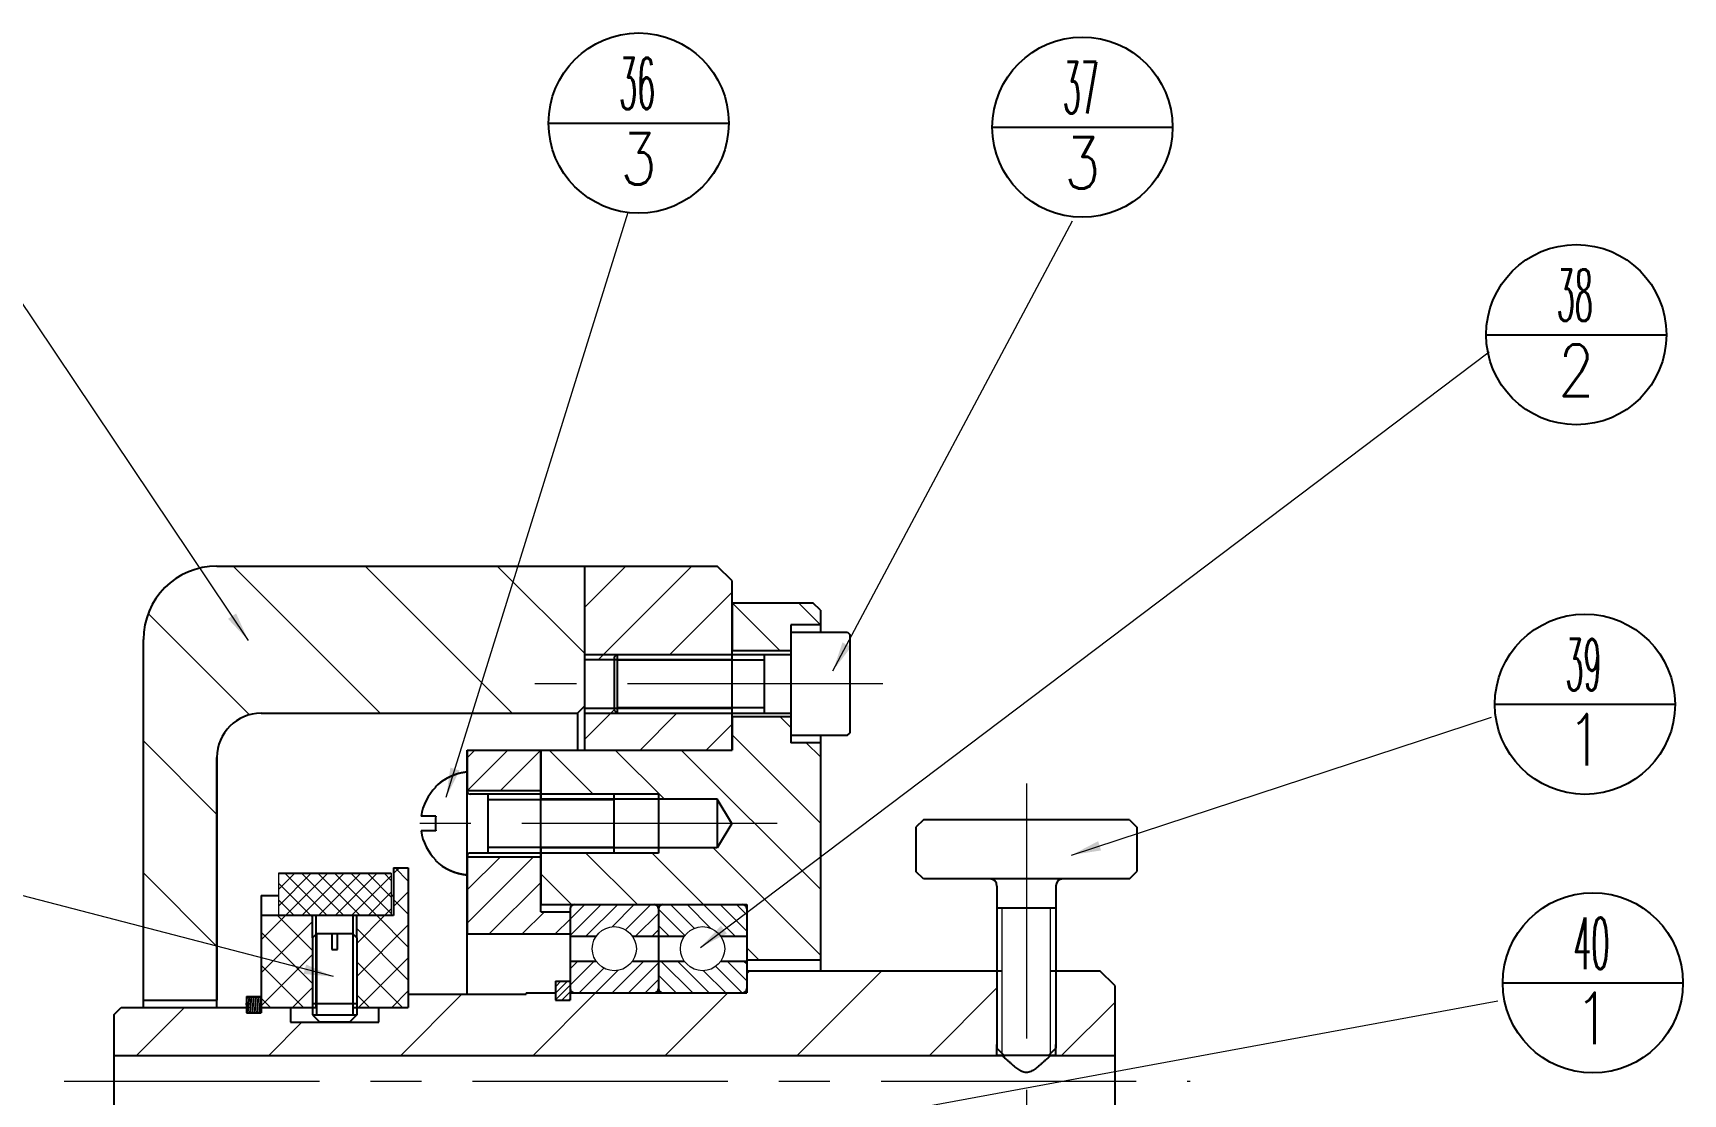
# Model space of a CAD drawing. Header units: millimetres. Extents: x 348 to 7549, y -2121 to -1262.
# Drawn here: x 1054 to 1166.1, y -1442 to -1369.9 of the extents above; entities that cross this region are included whole.
import ezdxf
from ezdxf.enums import TextEntityAlignment as Align

# ---------------------------------------------------------------- set-up
doc = ezdxf.new("R2010")
doc.units = ezdxf.units.MM
doc.header["$LTSCALE"] = 46.255
doc.linetypes.add('CENTER', pattern=[0.6, 0.375, -0.075, 0.075, -0.075])
doc.layers.get('0').update_dxf_attribs({"linetype": 'CONTINUOUS'})
doc.layers.add('7_ALL_FEATURES', color=7, linetype='CONTINUOUS')
for name, color, linetype, lineweight in [('dim', 82, 'CONTINUOUS', 9), ('中心线', 2, 'CENTER', 13), ('剖面线', 4, 'CONTINUOUS', 13), ('粗实线', 7, 'CONTINUOUS', 20), ('细实线', 20, 'CONTINUOUS', 13)]:
    doc.layers.add(name, color=color, linetype=linetype, lineweight=lineweight)
doc.styles.add('ROMANC', font='romanc.shx', dxfattribs={"bigfont": 'gbcbig.shx'})
doc.styles.get("Standard").update_dxf_attribs({"font": 'txt', "width": 0.85, "bigfont": 'gbcbig.shx'})
doc.dimstyles.new('YanXiu', dxfattribs={"dimtxt": 2.5, "dimasz": 2.2, "dimexe": 0.66, "dimexo": 0.66, "dimgap": 0.66, "dimtad": 0, "dimtoh": 1, "dimdsep": 46, "dimtxsty": 'ROMANC', "dimcen": 0, "dimclrd": 256, "dimclre": 131, "dimclrt": 42, "dimazin": 2, "dimtfac": 1, "dimtofl": 0, "dimtmove": 0, "dimatfit": 3, "dimfxl": 1, "dimlwd": 5, "dimlwe": 5, "dimarcsym": 0})

msp = doc.modelspace()

# ---------------------------------------------------------------- hatches: boundary and pattern name
at = {"linetype": 'Continuous'}
h = msp.add_hatch(dxfattribs=at)
h.set_pattern_fill('DEFAULT__39', color=2, scale=0.153578, angle=85, style=0, pattern_type=0)
h.set_pattern_definition([(85, (922.42167, -1916.26405), (-0.152994003, 0.01338524), [])])
edge = h.paths.add_edge_path()
edge.add_line((1068.50904, -1435.35129), (1068.50904, -1436.44001))
edge.add_line((1068.50904, -1435.35129), (1069.50904, -1435.35129))
edge.add_line((1069.50904, -1435.35129), (1069.50904, -1436.44001))
edge.add_line((1068.50904, -1436.44001), (1069.50904, -1436.44001))
edge = h.paths.add_edge_path()
edge.add_line((1068.50904, -1445.74001), (1068.50904, -1446.82873))
edge.add_line((1068.50904, -1445.74001), (1069.50904, -1445.74001))
edge.add_line((1069.50904, -1445.74001), (1069.50904, -1446.82873))
edge.add_line((1068.50904, -1446.82873), (1069.50904, -1446.82873))
at = {"layer": '剖面线'}
h = msp.add_hatch(dxfattribs=at)
h.set_pattern_fill('LINE', color=256, scale=2, angle=135, style=0)
h.set_pattern_definition([(135, (-2663.8246, -1356.58), (-4.490128, -4.490128), [])])
h.paths.add_polyline_path([(1066.50904, -1406.09001, 0.414213562), (1061.50904, -1411.09001), (1061.50904, -1435.59001), (1066.50904, -1435.59001), (1066.50904, -1419.09001, -0.414213562), (1069.50904, -1416.09001), (1091.00904, -1416.09001), (1091.50904, -1415.59001), (1091.50904, -1406.09001)])
h.paths.add_polyline_path([(1066.50904, -1446.59001), (1061.50904, -1446.59001), (1061.50904, -1525.09001, 0.414213562), (1066.50904, -1530.09001), (1091.50904, -1530.09001), (1091.50904, -1520.59001), (1091.00904, -1520.09001), (1069.50904, -1520.09001, -0.414213562), (1066.50904, -1517.09001)])
h = msp.add_hatch(dxfattribs=at)
h.set_pattern_fill('LINE', color=256, angle=45, style=0)
h.set_pattern_definition([(45, (-2663.8246, -1356.58), (-2.245064, 2.245064), [])])
h.paths.add_polyline_path([(1101.50904, -1407.09001), (1100.50904, -1406.09001), (1091.50904, -1406.09001), (1091.50904, -1412.09001), (1093.70904, -1412.09001), (1101.50904, -1412.09001)])
h.paths.add_polyline_path([(1101.50904, -1416.09001), (1093.70904, -1416.09001), (1091.50904, -1416.09001), (1091.50904, -1418.59001), (1101.50904, -1418.59001)])
h.paths.add_polyline_path([(1093.70904, -1412.09001), (1091.50904, -1412.09001), (1091.50904, -1412.44001), (1093.50904, -1412.44001), (1093.50904, -1412.29001)])
h.paths.add_polyline_path([(1093.50904, -1415.89001), (1093.50904, -1415.74001), (1091.50904, -1415.74001), (1091.50904, -1416.09001), (1093.70904, -1416.09001)])
h.paths.add_polyline_path([(1101.50904, -1463.59001), (1091.50904, -1463.59001), (1091.50904, -1470.09001), (1081.50904, -1470.09001), (1081.50904, -1482.09001), (1085.50904, -1482.09001), (1085.50904, -1473.59001), (1101.50904, -1473.59001)])
h.paths.add_polyline_path([(1085.50904, -1494.09001), (1081.50904, -1494.09001), (1081.50904, -1520.09001), (1091.50904, -1520.09001), (1091.50904, -1530.09001), (1100.50904, -1530.09001), (1101.50904, -1529.09001), (1101.50904, -1516.59001), (1085.50904, -1516.59001)])
h = msp.add_hatch(dxfattribs=at)
h.set_pattern_fill('LINE', color=256, angle=135, style=0)
h.set_pattern_definition([(135, (-2663.8246, -1356.58), (-2.245064, -2.245064), [])])
h.paths.add_polyline_path([(1107.50904, -1418.09001), (1105.50904, -1418.09001), (1105.50904, -1416.34001), (1101.50904, -1416.34001), (1101.50904, -1418.59001), (1088.50904, -1418.59001), (1088.50904, -1421.59001), (1093.50904, -1421.59001), (1096.50904, -1421.59001), (1096.50904, -1421.94001), (1100.50904, -1421.94001), (1101.50046, -1423.59001), (1100.50904, -1425.24001), (1096.50904, -1425.24001), (1096.50904, -1425.59001), (1093.50904, -1425.59001), (1088.50904, -1425.59001), (1088.50904, -1429.09001), (1102.50904, -1429.09001), (1102.50904, -1432.84001), (1107.50904, -1432.84001)])
h.paths.add_polyline_path([(1107.50904, -1409.09001), (1107.00904, -1408.59001), (1101.50904, -1408.59001), (1101.50904, -1411.84001), (1105.50904, -1411.84001), (1105.50904, -1410.09001), (1107.50904, -1410.09001)])
h.paths.add_polyline_path([(1107.50904, -1449.34001), (1102.50904, -1449.34001), (1102.50904, -1453.09001), (1088.50904, -1453.09001), (1088.50904, -1463.59001), (1101.50904, -1463.59001), (1101.50904, -1473.59001), (1107.00904, -1473.59001), (1107.50904, -1473.09001), (1107.50904, -1473.09001)])
h = msp.add_hatch(dxfattribs=at)
h.set_pattern_fill('NET', color=256, scale=0.5, angle=45, style=0)
h.paths.add_polyline_path([(1079.50904, -1493.09001), (1069.50904, -1493.09001), (1069.50904, -1502.59001), (1070.50904, -1502.59001), (1070.50904, -1499.34001), (1079.50904, -1499.34001)])
h.paths.add_polyline_path([(1073.00904, -1476.84001), (1070.50904, -1476.84001), (1070.50904, -1473.59001), (1069.50904, -1473.59001), (1069.50904, -1483.09001), (1073.00904, -1483.09001), (1073.00904, -1478.36051)])
h.paths.add_polyline_path([(1079.50904, -1476.84001), (1076.00904, -1476.84001), (1076.00904, -1478.36051), (1076.00904, -1483.09001), (1079.50904, -1483.09001)])
h.paths.add_polyline_path([(1076.00904, -1476.84001), (1075.75904, -1476.84001), (1075.75904, -1478.11051), (1076.00904, -1478.36051)])
h.paths.add_polyline_path([(1073.25904, -1476.84001), (1073.00904, -1476.84001), (1073.00904, -1478.36051), (1073.25904, -1478.11051)])
h.paths.add_polyline_path([(1073.00904, -1429.84001), (1069.50904, -1429.84001), (1069.50904, -1436.09001), (1073.00904, -1436.09001), (1073.00904, -1431.36051)])
h.paths.add_polyline_path([(1079.50904, -1426.59001), (1078.50904, -1426.59001), (1078.50904, -1429.84001), (1076.00904, -1429.84001), (1076.00904, -1431.36051), (1076.00904, -1436.09001), (1079.50904, -1436.09001)])
h.paths.add_polyline_path([(1079.50904, -1446.09001), (1069.50904, -1446.09001), (1069.50904, -1452.34001), (1078.50904, -1452.34001), (1078.50904, -1455.59001), (1079.50904, -1455.59001)])
h = msp.add_hatch(dxfattribs=at)
h.set_pattern_fill('NET', color=256, scale=0.25, angle=45, style=0)
h.paths.add_polyline_path([(1078.35353, -1426.96738), (1070.68314, -1426.96738), (1070.68314, -1429.84001), (1078.35353, -1429.84001)])
h.paths.add_polyline_path([(1078.35353, -1499.34001), (1070.68314, -1499.34001), (1070.68314, -1502.21264), (1078.35353, -1502.21264)])
h = msp.add_hatch(dxfattribs=at)
h.set_pattern_fill('LINE', color=256, scale=0.25, angle=45, style=0)
h.set_pattern_definition([(45, (-2663.82456, -1356.5801), (-0.561266, 0.561266), [])])
h.paths.add_polyline_path([(1094.75178, -1431.25001), (1096.50904, -1431.25001), (1096.50904, -1429.39001, 0.414213562), (1096.20904, -1429.09001), (1090.80904, -1429.09001, 0.414213562), (1090.50904, -1429.39001), (1090.50904, -1431.25001), (1092.2663, -1431.25001, -0.531085005)])
h.paths.add_polyline_path([(1096.20904, -1435.09001, 0.414213562), (1096.50904, -1434.79001), (1096.50904, -1432.93001), (1094.75178, -1432.93001, -0.531085005), (1092.2663, -1432.93001), (1090.50904, -1432.93001), (1090.50904, -1434.79001, 0.414213562), (1090.80904, -1435.09001)])
h = msp.add_hatch(dxfattribs=at)
h.set_pattern_fill('LINE', color=256, scale=0.25, angle=135, style=0)
h.set_pattern_definition([(135, (-2663.82456, -1356.5801), (-0.561266, -0.561266), [])])
h.paths.add_polyline_path([(1102.50904, -1429.39001, 0.414213562), (1102.20904, -1429.09001), (1096.80904, -1429.09001, 0.414213562), (1096.50904, -1429.39001), (1096.50904, -1431.25001), (1098.2663, -1431.25001, -0.531085005), (1100.75178, -1431.25001), (1102.50904, -1431.25001)])
h.paths.add_polyline_path([(1102.50904, -1432.93001), (1100.75178, -1432.93001, -0.531085005), (1098.2663, -1432.93001), (1096.50904, -1432.93001), (1096.50904, -1434.79001, 0.414213562), (1096.80904, -1435.09001), (1102.20904, -1435.09001, 0.414213562), (1102.50904, -1434.79001)])
h = msp.add_hatch(dxfattribs=at)
h.set_pattern_fill('LINE', color=256, scale=2, angle=45, style=0)
h.set_pattern_definition([(45, (-2663.8246, -1356.58), (-4.490128, 4.490128), [])])
h.paths.add_polyline_path([(1102.50904, -1435.09001), (1090.50904, -1435.09001), (1090.50904, -1435.59001), (1089.50904, -1435.59001), (1089.50904, -1435.09001), (1087.50904, -1435.09001), (1087.50904, -1435.19001), (1079.50904, -1435.19001), (1079.50904, -1436.09001), (1077.50904, -1436.09001), (1077.50904, -1437.09001), (1071.50904, -1437.09001), (1071.50904, -1436.09001), (1069.50904, -1436.09001), (1069.50904, -1436.44001), (1068.50904, -1436.44001), (1068.50904, -1436.09001), (1060.00911, -1436.09001), (1059.50904, -1436.59007), (1059.50904, -1439.34001), (1119.50904, -1439.34001), (1119.50904, -1438.58999), (1119.50904, -1433.59001), (1102.50904, -1433.59001)])
h.paths.add_polyline_path([(1059.50904, -1442.84001), (1059.50904, -1445.58995), (1060.00911, -1446.09001), (1068.50904, -1446.09001), (1068.50904, -1445.74001), (1069.50904, -1445.74001), (1069.50904, -1446.09001), (1079.50904, -1446.09001), (1079.50904, -1446.99001), (1081.76735, -1446.99001, -0.000669969), (1081.77499, -1446.98451, 0.000669969), (1081.76735, -1446.99001), (1087.50904, -1446.99001), (1087.50904, -1447.09001), (1089.50904, -1447.09001), (1089.50904, -1446.59001), (1090.50904, -1446.59001), (1090.50904, -1447.09001), (1102.50904, -1447.09001), (1102.50904, -1448.59001), (1126.50902, -1448.59001), (1127.50904, -1447.58999), (1127.50904, -1442.84001)])
h.paths.add_polyline_path([(1127.50904, -1434.59003), (1126.50902, -1433.59001), (1123.50904, -1433.59001), (1123.50904, -1438.83999), (1123.50904, -1439.34001), (1127.50904, -1439.34001)])
h = msp.add_hatch(dxfattribs=at)
h.set_pattern_fill('LINE', color=256, scale=0.1, angle=45, style=0)
h.set_pattern_definition([(45, (-2663.82456, -1356.58012), (-0.224506403, 0.224506403), [])])
h.paths.add_polyline_path([(1090.50904, -1434.30362), (1089.50904, -1434.30362), (1089.50904, -1435.59001), (1090.50904, -1435.59001)])
h.paths.add_polyline_path([(1090.50904, -1446.59001), (1089.50904, -1446.59001), (1089.50904, -1447.8764), (1090.50904, -1447.8764)])

# ---------------------------------------------------------------- linework, layer by layer
at = {"color": 2, "linetype": 'Continuous'}
for p, q in [((1089.04076, -1375.98683), (1101.28707, -1375.98683)), ((1119.19351, -1376.26645), (1131.43981, -1376.26645)), ((1152.75433, -1390.36468), (1165.00063, -1390.36468)), ((1091.50904, -1412.09001), (1093.70904, -1412.09001)), ((1093.70904, -1412.46901), (1103.70904, -1412.46901)), ((1091.50904, -1416.09001), (1093.70904, -1416.09001)), ((1093.70904, -1415.71101), (1103.70904, -1415.71101)), ((1153.34348, -1415.47852), (1165.58978, -1415.47852)), ((1096.50904, -1421.59001), (1093.50904, -1421.59001)), ((1093.50904, -1421.96901), (1084.90904, -1421.96901)), ((1093.50904, -1425.21101), (1084.90904, -1425.21101)), ((1096.50904, -1425.59001), (1093.50904, -1425.59001)), ((1073.00904, -1431.36051), (1073.00904, -1429.84001)), ((1076.00904, -1431.36051), (1076.00904, -1429.84001)), ((1073.27954, -1431.09001), (1073.27954, -1436.59001)), ((1075.73854, -1431.09001), (1075.73854, -1436.59001)), ((1153.88225, -1434.41367), (1166.12855, -1434.41367)), ((1119.50904, -1439.34001), (1119.50904, -1438.58999)), ((1123.50904, -1439.34001), (1123.50904, -1438.58999))]:
    msp.add_line(p, q, dxfattribs=at)
at = {"color": 7, "linetype": 'Continuous'}
for p, q in [((1066.50904, -1406.09001), (1091.50904, -1406.09001)), ((1066.50904, -1406.09001), (1100.50904, -1406.09001)), ((1091.50904, -1415.59001), (1091.50904, -1406.09001)), ((1091.50904, -1412.44001), (1091.50904, -1406.09001)), ((1091.50904, -1406.09001), (1100.50904, -1406.09001)), ((1091.50904, -1418.59001), (1091.50904, -1406.09001)), ((1101.50904, -1407.09001), (1100.50904, -1406.09001)), ((1101.50904, -1407.09001), (1100.50904, -1406.09001)), ((1101.50904, -1412.44001), (1101.50904, -1407.09001)), ((1101.50904, -1418.59001), (1101.50904, -1407.09001)), ((1101.50904, -1408.59001), (1101.50904, -1411.84001)), ((1101.50904, -1408.59001), (1107.00904, -1408.59001)), ((1101.50904, -1408.59001), (1107.00904, -1408.59001)), ((1107.50904, -1409.09001), (1107.00904, -1408.59001)), ((1107.50904, -1409.09001), (1107.00904, -1408.59001)), ((1107.50904, -1409.09001), (1107.50904, -1410.09001)), ((1107.50904, -1409.09001), (1107.50904, -1410.59001)), ((1105.50904, -1410.09001), (1105.50904, -1418.09001)), ((1107.50904, -1410.09001), (1105.50904, -1410.09001)), ((1107.50904, -1410.09001), (1105.50904, -1410.09001)), ((1061.50904, -1435.59001), (1061.50904, -1411.09001)), ((1061.50904, -1436.09001), (1061.50904, -1411.09001)), ((1105.50904, -1410.59001), (1109.35904, -1410.59001)), ((1105.50904, -1410.59001), (1109.35904, -1410.59001)), ((1109.35904, -1410.59001), (1109.50904, -1410.74001)), ((1109.35904, -1410.59001), (1109.50904, -1410.74001)), ((1109.50904, -1410.74001), (1109.50904, -1417.44001)), ((1091.50904, -1412.44001), (1101.50904, -1412.44001)), ((1091.50904, -1412.44001), (1101.50904, -1412.44001)), ((1093.50904, -1412.29001), (1093.70904, -1412.09001)), ((1093.50904, -1412.29001), (1093.70904, -1412.09001)), ((1093.50904, -1412.29001), (1093.50904, -1415.89001)), ((1093.50904, -1412.29001), (1093.50904, -1415.89001)), ((1093.70904, -1412.09001), (1105.50904, -1412.09001)), ((1093.70904, -1412.09001), (1093.70904, -1416.09001)), ((1093.70904, -1412.09001), (1105.50904, -1412.09001)), ((1105.50904, -1411.84001), (1101.50904, -1411.84001)), ((1105.50904, -1411.84001), (1101.50904, -1411.84001)), ((1103.70904, -1416.09001), (1103.70904, -1412.09001)), ((1069.50904, -1416.09001), (1091.00904, -1416.09001)), ((1069.50904, -1416.09001), (1091.00904, -1416.09001)), ((1091.50904, -1415.59001), (1091.00904, -1416.09001)), ((1091.50904, -1415.59001), (1091.00904, -1416.09001)), ((1091.00904, -1416.09001), (1091.00917, -1418.59001)), ((1091.50904, -1418.59001), (1091.50904, -1415.74001)), ((1091.50904, -1415.74001), (1101.50904, -1415.74001)), ((1091.50904, -1415.74001), (1101.50904, -1415.74001)), ((1093.50904, -1415.89001), (1093.70904, -1416.09001)), ((1093.50904, -1415.89001), (1093.70904, -1416.09001)), ((1093.70904, -1416.09001), (1105.50904, -1416.09001)), ((1093.70904, -1416.09001), (1105.50904, -1416.09001)), ((1101.50904, -1418.59001), (1101.50904, -1415.74001)), ((1101.50904, -1416.34001), (1101.50904, -1418.59001)), ((1105.50904, -1416.34001), (1101.50904, -1416.34001)), ((1105.50904, -1416.34001), (1101.50904, -1416.34001)), ((1105.50904, -1417.59001), (1109.35904, -1417.59001)), ((1105.50904, -1417.59001), (1109.35904, -1417.59001)), ((1107.50904, -1418.09001), (1105.50904, -1418.09001)), ((1107.50904, -1418.09001), (1105.50904, -1418.09001)), ((1107.50904, -1417.59001), (1107.50904, -1433.59001)), ((1107.50904, -1418.09001), (1107.50904, -1432.84001)), ((1109.35904, -1417.59001), (1109.50904, -1417.44001)), ((1109.35904, -1417.59001), (1109.50904, -1417.44001)), ((1066.50904, -1419.09001), (1066.50904, -1435.59001)), ((1066.50904, -1436.09001), (1066.50904, -1419.09001)), ((1083.50904, -1418.59001), (1083.50904, -1421.34001)), ((1083.50904, -1418.59001), (1088.00904, -1418.59001)), ((1083.50904, -1421.39001), (1083.50904, -1418.59001)), ((1083.50904, -1418.59001), (1088.50904, -1418.59001)), ((1088.50904, -1418.59001), (1088.50904, -1421.94001)), ((1088.50904, -1418.59001), (1101.50904, -1418.59001)), ((1088.50904, -1429.59001), (1088.50904, -1418.59001)), ((1088.50904, -1418.59001), (1101.50904, -1418.59001)), ((1091.50904, -1418.59001), (1101.50904, -1418.59001)), ((1083.50904, -1421.34001), (1088.00904, -1421.34001)), ((1083.50904, -1421.34001), (1088.50904, -1421.34001)), ((1083.50904, -1435.19001), (1083.50904, -1421.39001)), ((1093.50904, -1421.59001), (1083.70904, -1421.59001)), ((1093.50904, -1421.59001), (1083.70904, -1421.59001)), ((1084.90904, -1421.59001), (1084.90904, -1425.59001)), ((1093.50904, -1425.59001), (1093.50904, -1421.59001)), ((1093.50904, -1425.59001), (1093.50904, -1421.59001)), ((1096.50904, -1421.59001), (1096.50904, -1425.59001)), ((1100.50904, -1421.94001), (1088.50904, -1421.94001)), ((1100.50904, -1421.94001), (1088.50904, -1421.94001)), ((1101.50046, -1423.59001), (1100.50904, -1421.94001)), ((1100.50904, -1421.94001), (1100.50904, -1425.24001)), ((1101.50046, -1423.59001), (1100.50904, -1421.94001)), ((1101.50046, -1423.59001), (1100.50904, -1425.24001)), ((1101.50046, -1423.59001), (1100.50904, -1425.24001)), ((1114.50904, -1423.34001), (1114.00904, -1423.84001)), ((1114.50904, -1423.34001), (1114.00904, -1423.84001)), ((1114.00904, -1423.84001), (1114.00904, -1426.84001)), ((1114.00904, -1423.84001), (1114.00904, -1426.84001)), ((1128.50904, -1423.34001), (1114.50904, -1423.34001)), ((1128.50904, -1423.34001), (1114.50904, -1423.34001)), ((1128.50904, -1423.34001), (1129.00904, -1423.84001)), ((1128.50904, -1423.34001), (1129.00904, -1423.84001)), ((1129.00904, -1423.84001), (1129.00904, -1426.84001)), ((1129.00904, -1423.84001), (1129.00904, -1426.84001)), ((1083.50904, -1425.84001), (1083.50904, -1431.09001)), ((1083.50904, -1425.84001), (1088.00904, -1425.84001)), ((1083.50904, -1425.84001), (1088.50904, -1425.84001)), ((1093.50904, -1425.59001), (1083.70904, -1425.59001)), ((1093.50904, -1425.59001), (1083.70904, -1425.59001)), ((1088.50904, -1425.24001), (1088.50904, -1429.09001)), ((1100.50904, -1425.24001), (1088.50904, -1425.24001)), ((1100.50904, -1425.24001), (1088.50904, -1425.24001)), ((1070.68314, -1426.96738), (1078.35353, -1426.96738)), ((1078.50904, -1426.59001), (1078.50904, -1429.84001)), ((1078.50904, -1426.59001), (1079.50904, -1426.59001)), ((1078.50904, -1426.59001), (1078.50904, -1429.84001)), ((1078.50904, -1426.59001), (1079.50904, -1426.59001)), ((1079.50904, -1426.59001), (1079.50904, -1436.09001)), ((1079.50904, -1426.59001), (1079.50904, -1436.09001)), ((1114.50904, -1427.34001), (1114.00904, -1426.84001)), ((1114.50904, -1427.34001), (1114.00904, -1426.84001)), ((1128.50904, -1427.34001), (1129.00904, -1426.84001)), ((1128.50904, -1427.34001), (1129.00904, -1426.84001)), ((1128.50904, -1427.34001), (1114.50904, -1427.34001)), ((1119.50904, -1427.84001), (1119.50904, -1438.83999)), ((1119.50904, -1427.84001), (1119.50904, -1438.83999)), ((1123.50904, -1427.84001), (1123.50904, -1438.83999)), ((1123.50904, -1427.84001), (1123.50904, -1438.83999)), ((1069.50904, -1428.46738), (1069.50904, -1436.44001)), ((1069.50904, -1428.46738), (1070.68314, -1428.46738)), ((1078.35353, -1428.46738), (1078.50904, -1428.46738)), ((1088.50904, -1429.09001), (1102.50904, -1429.09001)), ((1088.50904, -1429.09001), (1102.50904, -1429.09001)), ((1090.50904, -1429.39001), (1090.50904, -1431.25001)), ((1090.50904, -1429.39001), (1090.50904, -1435.59001)), ((1090.80904, -1429.09001), (1096.20904, -1429.09001)), ((1096.50904, -1429.39001), (1096.50904, -1431.25001)), ((1096.50904, -1429.39001), (1096.50904, -1431.25001)), ((1096.50904, -1429.39001), (1096.50904, -1434.79001)), ((1096.80904, -1429.09001), (1102.20904, -1429.09001)), ((1102.50904, -1429.09001), (1102.50904, -1432.84001)), ((1102.50904, -1429.09001), (1102.50904, -1435.09001)), ((1102.50904, -1429.39001), (1102.50904, -1431.25001)), ((1123.50904, -1429.34001), (1119.50904, -1429.34001)), ((1069.50904, -1429.84001), (1069.50904, -1436.09001)), ((1073.25904, -1429.84001), (1069.50904, -1429.84001)), ((1078.50904, -1429.84001), (1069.50904, -1429.84001)), ((1073.25904, -1436.09001), (1073.25904, -1429.84001)), ((1073.25904, -1436.09001), (1073.25904, -1429.84001)), ((1075.75904, -1436.09001), (1075.75904, -1429.84001)), ((1078.50904, -1429.84001), (1075.75904, -1429.84001)), ((1075.75904, -1436.09001), (1075.75904, -1429.84001)), ((1088.50904, -1429.59001), (1090.50904, -1429.59001)), ((1088.50904, -1429.59001), (1090.50904, -1429.59001)), ((1090.50904, -1429.59001), (1090.50904, -1431.09001)), ((1073.27954, -1431.09001), (1073.00904, -1431.36051)), ((1073.27954, -1431.09001), (1073.00904, -1431.36051)), ((1073.00904, -1431.36051), (1073.00904, -1436.59001)), ((1073.00904, -1431.36051), (1073.00904, -1436.59001)), ((1074.30904, -1431.09001), (1073.27954, -1431.09001)), ((1075.73854, -1431.09001), (1073.27954, -1431.09001)), ((1074.30904, -1431.09001), (1074.30904, -1432.14001)), ((1074.30904, -1431.09001), (1074.30904, -1432.14001)), ((1075.73854, -1431.09001), (1074.70904, -1431.09001)), ((1074.70904, -1432.14001), (1074.70904, -1431.09001)), ((1074.70904, -1432.14001), (1074.70904, -1431.09001)), ((1075.73854, -1431.09001), (1076.00904, -1431.36051)), ((1075.73854, -1431.09001), (1076.00904, -1431.36051)), ((1076.00904, -1431.36051), (1076.00904, -1436.59001)), ((1076.00904, -1431.36051), (1076.00904, -1436.59001)), ((1083.50904, -1431.09001), (1090.50904, -1431.09001)), ((1083.50904, -1431.09001), (1090.50904, -1431.09001)), ((1090.50904, -1431.25001), (1092.2663, -1431.25001)), ((1090.50904, -1431.25001), (1092.2663, -1431.25001)), ((1094.75178, -1431.25001), (1096.50904, -1431.25001)), ((1094.75178, -1431.25001), (1098.2663, -1431.25001)), ((1096.50904, -1431.25001), (1098.2663, -1431.25001)), ((1100.75178, -1431.25001), (1102.50904, -1431.25001)), ((1100.75178, -1431.25001), (1102.50904, -1431.25001)), ((1074.30904, -1432.14001), (1074.70904, -1432.14001)), ((1074.30904, -1432.14001), (1074.70904, -1432.14001)), ((1102.50904, -1432.84001), (1107.50904, -1432.84001)), ((1102.50904, -1432.84001), (1107.50904, -1432.84001)), ((1090.50904, -1432.93001), (1090.50904, -1434.79001)), ((1090.50904, -1432.93001), (1092.2663, -1432.93001)), ((1090.50904, -1432.93001), (1092.2663, -1432.93001)), ((1094.75178, -1432.93001), (1096.50904, -1432.93001)), ((1094.75178, -1432.93001), (1098.2663, -1432.93001)), ((1096.50904, -1432.93001), (1096.50904, -1434.79001)), ((1096.50904, -1432.93001), (1096.50904, -1434.79001)), ((1096.50904, -1432.93001), (1098.2663, -1432.93001)), ((1100.75178, -1432.93001), (1102.50904, -1432.93001)), ((1100.75178, -1432.93001), (1102.50904, -1432.93001)), ((1102.50904, -1432.93001), (1102.50904, -1434.79001)), ((1102.50904, -1433.59001), (1102.50904, -1435.09001)), ((1102.50904, -1433.59001), (1119.85904, -1433.59001)), ((1102.50904, -1433.59001), (1119.85904, -1433.59001)), ((1123.15904, -1433.59001), (1126.50902, -1433.59001)), ((1123.15904, -1433.59001), (1126.50902, -1433.59001)), ((1127.50904, -1434.59003), (1126.50902, -1433.59001)), ((1127.50904, -1434.59003), (1126.50902, -1433.59001)), ((1087.50904, -1435.09001), (1087.50904, -1435.19001)), ((1087.50904, -1435.09001), (1089.50904, -1435.09001)), ((1087.50904, -1435.09001), (1087.50904, -1435.19001)), ((1087.50904, -1435.09001), (1089.50904, -1435.09001)), ((1089.50904, -1434.29001), (1090.50904, -1434.29001)), ((1089.50904, -1434.29008), (1089.50904, -1435.59001)), ((1089.50904, -1434.30362), (1089.50904, -1435.59001)), ((1089.50904, -1434.30362), (1090.50904, -1434.30362)), ((1089.50904, -1434.30362), (1090.50904, -1434.30362)), ((1089.50904, -1435.09001), (1089.50904, -1435.59001)), ((1090.50904, -1434.30362), (1090.50904, -1435.59001)), ((1090.50904, -1435.09001), (1090.50904, -1435.59001)), ((1090.50904, -1435.09001), (1102.50904, -1435.09001)), ((1090.50904, -1435.09001), (1102.50904, -1435.09001)), ((1090.80904, -1435.09001), (1096.20904, -1435.09001)), ((1096.50904, -1434.83561), (1096.50904, -1435.09001)), ((1096.80904, -1435.09001), (1102.20904, -1435.09001)), ((1127.50904, -1434.59003), (1127.50904, -1439.34001)), ((1127.50904, -1434.59003), (1127.50904, -1447.58999)), ((1059.50904, -1436.59007), (1060.00911, -1436.09001)), ((1059.50904, -1436.59007), (1060.00911, -1436.09001)), ((1060.00911, -1436.09001), (1068.50904, -1436.09001)), ((1060.00911, -1436.09001), (1068.50904, -1436.09001)), ((1061.50904, -1435.59001), (1066.50904, -1435.59001)), ((1061.50904, -1435.59001), (1066.50904, -1435.59001)), ((1068.50904, -1435.34001), (1069.50904, -1435.34001)), ((1068.50904, -1435.34007), (1068.50904, -1436.44001)), ((1068.50904, -1435.35129), (1068.50904, -1436.44001)), ((1068.50904, -1435.35129), (1069.50904, -1435.35129)), ((1068.50904, -1435.35129), (1069.50904, -1435.35129)), ((1068.50904, -1436.09001), (1068.50904, -1436.44001)), ((1069.50904, -1435.35129), (1069.50904, -1436.44001)), ((1069.50904, -1436.09001), (1073.25904, -1436.09001)), ((1069.50904, -1436.09001), (1069.50904, -1436.44001)), ((1069.50904, -1436.09001), (1071.50904, -1436.09001)), ((1069.50904, -1436.09001), (1073.25904, -1436.09001)), ((1071.50904, -1436.09001), (1071.50904, -1437.09001)), ((1071.50904, -1436.09001), (1071.50904, -1437.09001)), ((1076.00904, -1435.84001), (1073.00904, -1435.84001)), ((1075.75904, -1436.09001), (1079.50904, -1436.09001)), ((1075.75904, -1436.09001), (1079.50904, -1436.09001)), ((1077.50904, -1437.09001), (1077.50904, -1436.09001)), ((1077.50904, -1436.09001), (1079.50904, -1436.09001)), ((1077.50904, -1437.09001), (1077.50904, -1436.09001)), ((1079.50904, -1435.19001), (1079.50904, -1436.09001)), ((1079.50904, -1435.19001), (1087.50904, -1435.19001)), ((1079.50904, -1435.19001), (1087.50904, -1435.19001)), ((1089.50904, -1435.59001), (1090.50904, -1435.59001)), ((1089.50904, -1435.59001), (1090.50904, -1435.59001)), ((1089.50904, -1435.59001), (1090.50904, -1435.59001)), ((1059.50904, -1436.59007), (1059.50904, -1439.34001)), ((1059.50904, -1436.59007), (1059.50904, -1445.58995)), ((1068.50904, -1436.44001), (1069.50904, -1436.44001)), ((1068.50904, -1436.44001), (1069.50904, -1436.44001)), ((1068.50904, -1436.44001), (1069.50904, -1436.44001)), ((1071.50904, -1437.09001), (1077.50904, -1437.09001)), ((1071.50904, -1437.09001), (1077.50904, -1437.09001)), ((1073.00904, -1436.59001), (1073.50904, -1437.09001)), ((1073.00904, -1436.59001), (1073.50904, -1437.09001)), ((1073.00904, -1436.59001), (1076.00904, -1436.59001)), ((1075.50904, -1437.09001), (1073.50904, -1437.09001)), ((1076.00904, -1436.59001), (1075.50904, -1437.09001)), ((1076.00904, -1436.59001), (1075.50904, -1437.09001)), ((1059.50904, -1439.34001), (1119.85904, -1439.34001)), ((1059.50904, -1439.34001), (1119.85904, -1439.34001)), ((1120.00906, -1439.34001), (1119.50904, -1438.83999)), ((1123.50904, -1439.34001), (1119.50904, -1439.34001)), ((1123.00903, -1439.34001), (1120.00906, -1439.34001)), ((1123.00903, -1439.34001), (1123.50904, -1438.83999)), ((1123.15904, -1439.34001), (1127.50904, -1439.34001)), ((1123.15904, -1439.34001), (1127.50904, -1439.34001))]:
    msp.add_line(p, q, dxfattribs=at)
at = {"color": 2, "linetype": 'Continuous'}
for centre in [(1095.16392, -1375.98683), (1125.31666, -1376.26645), (1158.87748, -1390.36468), (1159.46663, -1415.47852), (1160.0054, -1434.41367)]:
    msp.add_circle(centre, 6.12315, dxfattribs=at)
at = {"color": 7, "linetype": 'Continuous'}
for centre, radius, start, end in [((1066.50904, -1411.09001), 5, 90, 180), ((1069.50904, -1419.09001), 3, 90, 180), ((1083.8231, -1423.59001), 3.51406, 95.1275404, 134.6488366), ((1083.70904, -1421.39001), 0.2, 180, 270), ((1083.8231, -1423.59001), 3.51406, 225.3511634, 264.8724596), ((1083.70904, -1425.79001), 0.2, 90, 180), ((1119.00904, -1427.84001), 0.5, 0, 90), ((1124.00904, -1427.84001), 0.5, 90, 180), ((1090.80904, -1429.39001), 0.3, 90, 180), ((1096.20904, -1429.39001), 0.3, 0, 90), ((1096.80904, -1429.39001), 0.3, 90, 180), ((1102.20904, -1429.39001), 0.3, 0, 90), ((1090.80904, -1434.79001), 0.3, 180, 270), ((1096.20904, -1434.79001), 0.3, 270, 360), ((1096.80904, -1434.79001), 0.3, 180, 270), ((1102.20904, -1434.79001), 0.3, 270, 360)]:
    msp.add_arc(centre, radius, start, end, dxfattribs=at)
for points, start_tangent, end_tangent in [([(1083.50904, -1420.09001), (1083.47205, -1420.09353), (1083.43503, -1420.09744), (1083.39799, -1420.10176), (1083.36093, -1420.10647), (1083.32387, -1420.11159), (1083.2868, -1420.11711), (1083.24974, -1420.12304), (1083.21269, -1420.12937), (1083.17566, -1420.1361), (1083.13866, -1420.14325), (1083.10169, -1420.1508), (1083.06475, -1420.15875), (1083.02786, -1420.16711), (1082.99102, -1420.17588), (1082.95424, -1420.18506), (1082.91752, -1420.19464), (1082.88087, -1420.20462), (1082.8443, -1420.21502), (1082.80782, -1420.22581), (1082.77142, -1420.23701), (1082.73513, -1420.24861), (1082.69894, -1420.26061), (1082.66286, -1420.27301), (1082.6269, -1420.28581), (1082.59106, -1420.29901), (1082.55535, -1420.3126), (1082.51978, -1420.32658), (1082.48436, -1420.34095), (1082.44908, -1420.35571), (1082.41396, -1420.37086), (1082.379, -1420.38638), (1082.34422, -1420.40229), (1082.3096, -1420.41858), (1082.27517, -1420.43524), (1082.24093, -1420.45228), (1082.20688, -1420.46968), (1082.17303, -1420.48745), (1082.13938, -1420.50558), (1082.10595, -1420.52407), (1082.07273, -1420.54291), (1082.03973, -1420.5621), (1082.00697, -1420.58164), (1081.97443, -1420.60152), (1081.94214, -1420.62174), (1081.91008, -1420.6423), (1081.87828, -1420.66319), (1081.84673, -1420.6844), (1081.81544, -1420.70593), (1081.78441, -1420.72778), (1081.75366, -1420.74994), (1081.72317, -1420.7724), (1081.69296, -1420.79517), (1081.66304, -1420.81823), (1081.6334, -1420.84159), (1081.60405, -1420.86523), (1081.57499, -1420.88916), (1081.54623, -1420.91335), (1081.51777, -1420.93782), (1081.48962, -1420.96256), (1081.46178, -1420.98755), (1081.43425, -1421.0128), (1081.40704, -1421.0383), (1081.38014, -1421.06403), (1081.35356, -1421.09001)], (-0.995998221, -0.089373055), (-0.711427301, -0.7027597)), ([(1083.50904, -1427.09001), (1083.47205, -1427.08649), (1083.43503, -1427.08258), (1083.39799, -1427.07826), (1083.36093, -1427.07355), (1083.32387, -1427.06843), (1083.2868, -1427.06291), (1083.24974, -1427.05698), (1083.21269, -1427.05065), (1083.17566, -1427.04391), (1083.13866, -1427.03677), (1083.10169, -1427.02922), (1083.06475, -1427.02127), (1083.02786, -1427.0129), (1082.99102, -1427.00414), (1082.95424, -1426.99496), (1082.91752, -1426.98538), (1082.88087, -1426.97539), (1082.8443, -1426.965), (1082.80782, -1426.95421), (1082.77142, -1426.94301), (1082.73513, -1426.93141), (1082.69894, -1426.91941), (1082.66286, -1426.907), (1082.6269, -1426.89421), (1082.59106, -1426.88101), (1082.55535, -1426.86742), (1082.51978, -1426.85344), (1082.48436, -1426.83907), (1082.44908, -1426.82431), (1082.41396, -1426.80916), (1082.379, -1426.79363), (1082.34422, -1426.77772), (1082.3096, -1426.76144), (1082.27517, -1426.74477), (1082.24093, -1426.72774), (1082.20688, -1426.71034), (1082.17303, -1426.69257), (1082.13938, -1426.67444), (1082.10595, -1426.65595), (1082.07273, -1426.63711), (1082.03973, -1426.61792), (1082.00697, -1426.59838), (1081.97443, -1426.57849), (1081.94214, -1426.55827), (1081.91008, -1426.53772), (1081.87828, -1426.51683), (1081.84673, -1426.49562), (1081.81544, -1426.47409), (1081.78441, -1426.45224), (1081.75366, -1426.43008), (1081.72317, -1426.40762), (1081.69296, -1426.38485), (1081.66304, -1426.36178), (1081.6334, -1426.33843), (1081.60405, -1426.31479), (1081.57499, -1426.29086), (1081.54623, -1426.26666), (1081.51777, -1426.24219), (1081.48962, -1426.21746), (1081.46178, -1426.19247), (1081.43425, -1426.16722), (1081.40704, -1426.14172), (1081.38014, -1426.11598), (1081.35356, -1426.09001)], (-0.995998221, 0.089373055), (-0.711427301, 0.7027597)), ([(1123.15904, -1439.34001), (1123.12238, -1439.37453), (1123.02644, -1439.46443), (1122.89735, -1439.58422), (1122.75044, -1439.71849), (1122.59589, -1439.85662), (1122.44179, -1439.99), (1122.29314, -1440.11286), (1122.15228, -1440.22182), (1122.01912, -1440.3153), (1121.88685, -1440.39521), (1121.74503, -1440.46097), (1121.58563, -1440.50191), (1121.42028, -1440.5002), (1121.26161, -1440.45659), (1121.12013, -1440.38911), (1120.98896, -1440.30868), (1120.85748, -1440.21563), (1120.71858, -1440.10775), (1120.57192, -1439.98629), (1120.41935, -1439.85412), (1120.26567, -1439.7167), (1120.11911, -1439.58272), (1119.99087, -1439.46371), (1119.8956, -1439.37444), (1119.85904, -1439.34001)], (-0.727591944, -0.686010177), (-0.727591914, 0.686010209))]:
    msp.add_spline(points, degree=3, dxfattribs=dict(at, start_tangent=start_tangent, end_tangent=end_tangent))
at = {"layer": '7_ALL_FEATURES', "color": 7, "linetype": 'Continuous'}
for p, q in [((1081.37869, -1423.09001), (1080.38092, -1423.09001)), ((1081.37869, -1424.09001), (1080.38092, -1424.09001))]:
    msp.add_line(p, q, dxfattribs=at)
for centre, radius, start, end in [((1083.8231, -1423.59001), 3.47831, 134.6488366, 171.7352146), ((1086.33963, -1423.59001), 4.98608, 174.2447476, 185.7552524), ((1083.8231, -1423.59001), 3.47831, 188.2647854, 225.3511634)]:
    msp.add_arc(centre, radius, start, end, dxfattribs=at)
at = {"layer": '中心线'}
for p, q in [((1111.74571, -1414.09001), (1088.10196, -1414.09001)), ((1121.50904, -1420.85702), (1121.50904, -1446.2092)), ((1104.57, -1423.59001), (1077.46956, -1423.59001)), ((1056.12582, -1441.09001), (1132.64004, -1441.09001))]:
    msp.add_line(p, q, dxfattribs=at)
at = {"layer": '剖面线'}
for p, q in [((1083.50904, -1419.12018), (1084.03921, -1418.59001)), ((1083.53428, -1421.34001), (1086.28428, -1418.59001)), ((1085.77934, -1421.34001), (1088.50904, -1418.61031)), ((1083.50904, -1425.85537), (1083.5244, -1425.84001)), ((1083.50904, -1428.10044), (1085.76947, -1425.84001)), ((1083.50904, -1430.3455), (1088.00904, -1425.8455)), ((1085.0096, -1431.09001), (1088.50904, -1427.59056)), ((1087.25466, -1431.09001), (1088.75466, -1429.59001)), ((1089.49972, -1431.09001), (1090.50904, -1430.08069))]:
    msp.add_line(p, q, dxfattribs=at)
at = {"layer": '粗实线'}
for p, q in [((1070.68314, -1426.96738), (1070.68314, -1429.84001)), ((1078.35353, -1426.96738), (1078.35353, -1429.84001))]:
    msp.add_line(p, q, dxfattribs=at)
for centre in [(1093.50904, -1432.09001), (1099.50904, -1432.09001)]:
    msp.add_circle(centre, 1.5, dxfattribs=at)
at = {"layer": '细实线'}
for p, q in [((1119.85904, -1439.18999), (1119.85904, -1429.34001)), ((1123.15904, -1439.18999), (1123.15904, -1429.34001))]:
    msp.add_line(p, q, dxfattribs=at)

# ---------------------------------------------------------------- texts
at = {"color": 2, "linetype": 'Continuous'}
for s, height, width, p, p2 in [('36', 3.498943, 0.42, (1093.8345, -1375.04832), (1096.28376, -1375.04832)), ('37', 3.498943, 0.42, (1123.98725, -1375.32793), (1126.43651, -1375.32793)), ('3', 3.49894, 1.05, (1093.93473, -1380.16005), (1096.38399, -1380.16005)), ('3', 3.49894, 1.05, (1124.08748, -1380.43967), (1126.53674, -1380.43967)), ('38', 3.498943, 0.42, (1157.54806, -1389.42616), (1159.99732, -1389.42616)), ('2', 3.49894, 1.05, (1157.64829, -1394.5379), (1160.09755, -1394.5379)), ('39', 3.498943, 0.42, (1158.13721, -1414.54), (1160.58647, -1414.54)), ('1', 3.49894, 2.1, (1158.23744, -1419.65174), (1160.6867, -1419.65174)), ('40', 3.498943, 0.466667, (1158.67599, -1433.47515), (1161.12525, -1433.47515)), ('1', 3.49894, 2.1, (1158.77622, -1438.58689), (1161.22548, -1438.58689))]:
    msp.add_text(s, height=height, dxfattribs=dict(at, width=width)).set_placement(p, p2, align=Align.FIT)

# ---------------------------------------------------------------- leaders
at = {"layer": 'dim'}
for points in [[(1068.64965, -1411.15604), (1048.77402, -1381.51099)], [(1082.08611, -1421.79259), (1094.45573, -1382.04163)], [(1108.36538, -1413.20013), (1124.64721, -1382.62982)], [(1099.35984, -1432.00037), (1152.94629, -1391.53865)], [(1124.58519, -1425.72391), (1153.12643, -1416.35877)], [(1074.41993, -1433.99054), (1015.0778, -1418.51824)], [(1089.88277, -1447.36876), (1153.54501, -1435.63805)], [(1063.2745, -1444.35552), (1015.46318, -1436.81419)]]:
    msp.add_leader(points, dimstyle='YanXiu', override={"dimasz": 2, "dimgap": 0.66, "dimtad": 0}, dxfattribs=at)

doc.saveas('drawing.dxf')
